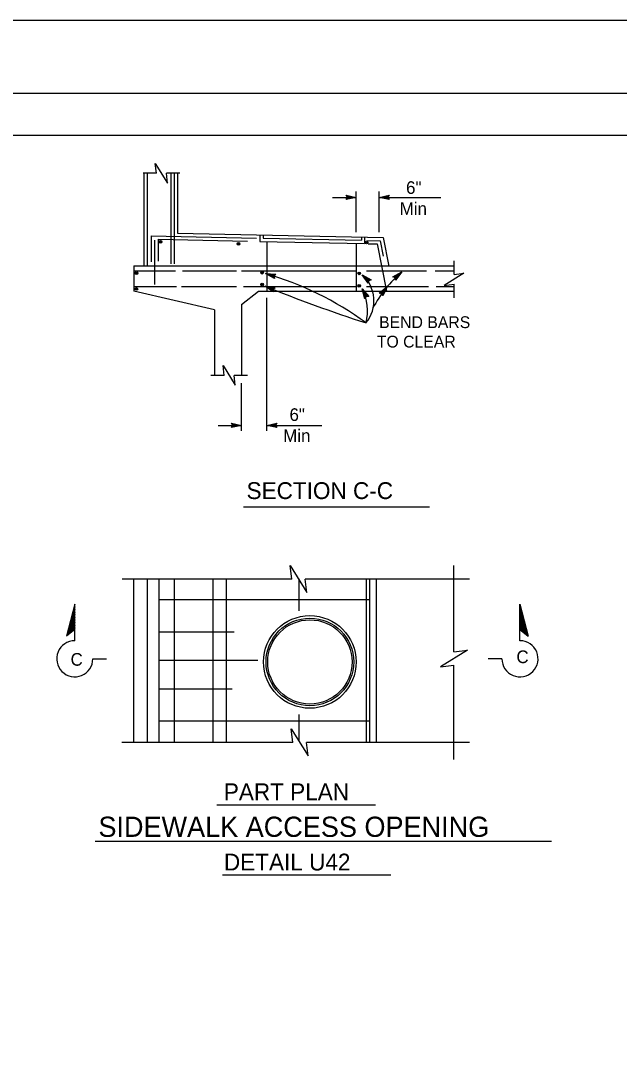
# Model space of a CAD drawing. Extents: x -894 to 866, y -472 to 714.
# Drawn here: x -394 to -39, y 102 to 714 of the extents above; entities that cross this region are included whole.
import ezdxf

# ---------------------------------------------------------------- set-up
doc = ezdxf.new("R2010")
doc.units = 0
for name, color, linetype in [('22 Misc Cnst Det', 7, 'Continuous'), ('56 Stage 3 Anno', 7, 'Continuous'), ('57 Undefined', 7, 'Continuous'), ('60 Nongeo Data', 7, 'Continuous'), ('border_PLOTTING-ELEMENTS', 7, 'Continuous'), ('border_rw_22x34_Cut_Lines', 7, 'Continuous'), ('border_SHEET', 7, 'Continuous')]:
    doc.layers.add(name, color=color, linetype=linetype)

msp = doc.modelspace()

# ---------------------------------------------------------------- linework, layer by layer
at = {"layer": '22 Misc Cnst Det'}
for p, q in [((-362.02, 367.25), (-366.85, 348.3)), ((-362.02, 345.54), (-362.02, 367.25)), ((-97.85, 367.25), (-93.02, 348.3)), ((-97.85, 345.54), (-97.85, 367.25)), ((-362.02, 365.69), (-366.35, 348.71)), ((-362.02, 364.13), (-365.85, 349.11)), ((-362.02, 362.58), (-365.35, 349.52)), ((-362.02, 361.02), (-364.85, 349.92)), ((-97.85, 365.69), (-93.52, 348.71)), ((-97.85, 364.14), (-94.02, 349.11)), ((-97.85, 362.58), (-94.52, 349.52)), ((-97.85, 361.02), (-95.02, 349.92)), ((-362.02, 359.46), (-364.35, 350.33)), ((-362.02, 357.9), (-363.85, 350.74)), ((-362.02, 356.34), (-363.34, 351.14)), ((-97.85, 359.46), (-95.52, 350.33)), ((-97.85, 357.9), (-96.02, 350.74)), ((-97.85, 356.34), (-96.53, 351.14)), ((-362.02, 352.22), (-366.85, 348.3)), ((-362.02, 354.78), (-362.84, 351.55)), ((-362.02, 353.23), (-362.34, 351.95)), ((-97.85, 354.78), (-97.03, 351.55)), ((-97.85, 353.23), (-97.53, 351.95)), ((-97.85, 352.22), (-93.02, 348.3)), ((-351.3, 334.83), (-343.15, 334.83)), ((-108.57, 334.83), (-116.72, 334.83))]:
    msp.add_line(p, q, dxfattribs=at)
for centre, start, end in [((-362.02, 334.83), 90.00004, 0.00053), ((-97.85, 334.83), 179.99947, 89.99996)]:
    msp.add_arc(centre, 10.72, start, end, dxfattribs=at)
at = {"layer": '56 Stage 3 Anno'}
for p, q in [((-195.01, 587.99), (-195.01, 612.16)), ((-181.37, 587.99), (-181.37, 612.16)), ((-209.11, 608.65), (-195.01, 608.65)), ((-200.21, 608.65), (-201.01, 609.99)), ((-201.01, 609.99), (-201.01, 609.99)), ((-201.01, 609.99), (-195.01, 608.65)), ((-195.01, 608.65), (-201.01, 607.32)), ((-201.01, 607.32), (-200.21, 608.65)), ((-201.01, 607.32), (-201.01, 607.32)), ((-200.8, 609.64), (-196.39, 608.65)), ((-196.41, 608.65), (-200.78, 607.68)), ((-197.78, 608.65), (-200.6, 608.03)), ((-200.56, 609.28), (-197.78, 608.65)), ((-200.39, 608.93), (-199.16, 608.66)), ((-199.16, 608.66), (-200.37, 608.39)), ((-195.01, 608.65), (-195.01, 608.65)), ((-181.37, 608.65), (-175.37, 609.98)), ((-181.37, 608.65), (-144.74, 608.65)), ((-175.37, 607.31), (-181.37, 608.65)), ((-181.37, 608.65), (-181.37, 608.65)), ((-175.58, 607.67), (-179.99, 608.65)), ((-179.98, 608.66), (-175.6, 609.62)), ((-178.61, 608.65), (-175.78, 609.28)), ((-175.82, 608.03), (-178.61, 608.65)), ((-177.22, 608.65), (-176.01, 608.92)), ((-175.99, 608.37), (-177.22, 608.65)), ((-175.37, 609.98), (-176.17, 608.65)), ((-176.17, 608.65), (-175.37, 607.31)), ((-175.37, 609.98), (-175.37, 609.98)), ((-175.37, 607.31), (-175.37, 607.31)), ((-243.44, 560.48), (-248.84, 563.42)), ((-248.84, 563.42), (-248.84, 563.42)), ((-248.84, 563.42), (-242.7, 563.04)), ((-243.55, 560.88), (-247.51, 563.04)), ((-247.5, 563.04), (-243.03, 562.76)), ((-242.71, 563.04), (-243.84, 561.99)), ((-242.71, 563.04), (-242.71, 563.04)), ((-173.34, 561.59), (-167.89, 564.43)), ((-172.95, 561.45), (-168.95, 563.55)), ((-168.95, 563.53), (-171.67, 559.97)), ((-167.89, 564.43), (-171.62, 559.55)), ((-167.89, 564.43), (-167.89, 564.43)), ((-243.68, 561.29), (-246.18, 562.66)), ((-246.18, 562.66), (-243.3, 562.48)), ((-243.75, 561.67), (-244.86, 562.28)), ((-244.86, 562.28), (-243.62, 562.2)), ((-243.84, 561.99), (-243.44, 560.48)), ((-243.44, 560.48), (-243.44, 560.48)), ((-187.88, 557.71), (-191.55, 562.64)), ((-191.55, 562.64), (-191.55, 562.64)), ((-191.55, 562.64), (-186.13, 559.73)), ((-187.81, 558.12), (-190.5, 561.74)), ((-190.49, 561.74), (-186.55, 559.61)), ((-187.75, 558.55), (-189.46, 560.84)), ((-189.46, 560.84), (-186.91, 559.47)), ((-187.66, 558.92), (-188.41, 559.93)), ((-188.41, 559.93), (-187.32, 559.35)), ((-187.61, 559.25), (-187.88, 557.71)), ((-187.88, 557.71), (-187.88, 557.71)), ((-186.13, 559.73), (-187.61, 559.25)), ((-186.13, 559.73), (-186.13, 559.73)), ((-171.86, 561.08), (-173.34, 561.59)), ((-173.34, 561.59), (-173.34, 561.59)), ((-172.53, 561.33), (-170, 562.65)), ((-172.18, 561.18), (-171.06, 561.76)), ((-171.62, 559.55), (-171.86, 561.08)), ((-171.06, 561.76), (-171.81, 560.78)), ((-170, 562.65), (-171.76, 560.35)), ((-171.62, 559.55), (-171.62, 559.55)), ((-244.17, 552.52), (-249.23, 556.02)), ((-249.23, 556.02), (-249.23, 556.02)), ((-249.23, 556.02), (-243.17, 554.99)), ((-244.24, 552.93), (-247.95, 555.5)), ((-247.94, 555.5), (-243.52, 554.75)), ((-244.32, 553.35), (-246.67, 554.97)), ((-246.67, 554.97), (-243.82, 554.49)), ((-244.35, 553.74), (-245.39, 554.45)), ((-245.39, 554.45), (-244.17, 554.25)), ((-243.17, 554.99), (-244.41, 554.06)), ((-244.41, 554.06), (-244.17, 552.52)), ((-244.17, 552.52), (-244.17, 552.52)), ((-243.17, 554.99), (-243.17, 554.99)), ((-189.9, 548.53), (-191.55, 554.46)), ((-191.55, 554.46), (-191.55, 554.46)), ((-191.55, 554.46), (-187.55, 549.79)), ((-189.69, 548.89), (-190.9, 553.24)), ((-190.89, 553.23), (-187.98, 549.83)), ((-189.48, 549.27), (-190.25, 552.02)), ((-190.25, 552.02), (-188.36, 549.82)), ((-189.26, 549.58), (-189.6, 550.8)), ((-189.6, 550.8), (-188.79, 549.86)), ((-181.39, 551.84), (-176.59, 555.68)), ((-179.85, 551.62), (-181.39, 551.84)), ((-181.39, 551.84), (-181.39, 551.84)), ((-180.98, 551.79), (-177.45, 554.6)), ((-180.55, 551.74), (-178.32, 553.52)), ((-180.17, 551.66), (-179.19, 552.45)), ((-179.31, 550.17), (-179.85, 551.62)), ((-179.19, 552.45), (-179.74, 551.34)), ((-178.32, 553.52), (-179.6, 550.93)), ((-177.46, 554.59), (-179.44, 550.58)), ((-176.59, 555.68), (-179.31, 550.17)), ((-176.59, 555.68), (-176.59, 555.68)), ((-248.03, 470.09), (-248.03, 549.1)), ((-189.1, 549.87), (-189.9, 548.53)), ((-189.9, 548.53), (-189.9, 548.53)), ((-187.55, 549.79), (-189.1, 549.87)), ((-187.55, 549.79), (-187.55, 549.79)), ((-179.31, 550.17), (-179.31, 550.17)), ((-263.03, 470.09), (-263.03, 498.44)), ((-276.86, 473.33), (-263.03, 473.33)), ((-263.03, 473.33), (-269.04, 472)), ((-268.23, 473.33), (-269.03, 474.67)), ((-269.03, 474.67), (-269.03, 474.67)), ((-269.03, 474.67), (-263.03, 473.33)), ((-269.03, 472), (-268.23, 473.33)), ((-269.03, 472), (-269.03, 472)), ((-268.82, 474.31), (-264.41, 473.33)), ((-264.43, 473.32), (-268.8, 472.36)), ((-265.8, 473.33), (-268.62, 472.7)), ((-268.58, 473.95), (-265.8, 473.33)), ((-268.41, 473.6), (-267.18, 473.33)), ((-267.18, 473.33), (-268.39, 473.06)), ((-263.03, 473.33), (-263.03, 473.33)), ((-248.03, 473.33), (-242.03, 474.66)), ((-248.03, 473.33), (-215.37, 473.33)), ((-242.03, 471.99), (-248.03, 473.33)), ((-248.03, 473.33), (-248.03, 473.33)), ((-242.25, 472.34), (-246.65, 473.33)), ((-246.64, 473.33), (-242.27, 474.3)), ((-245.27, 473.32), (-242.45, 473.95)), ((-242.49, 472.7), (-245.27, 473.32)), ((-243.89, 473.32), (-242.68, 473.59)), ((-242.66, 473.05), (-243.89, 473.32)), ((-242.03, 474.66), (-242.83, 473.33)), ((-242.83, 473.33), (-242.03, 471.99)), ((-242.03, 474.66), (-242.03, 474.66)), ((-242.03, 471.99), (-242.03, 471.99)), ((-261.8, 424.91), (-151.61, 424.91)), ((-277.67, 248.23), (-183.5, 248.23)), ((-349.87, 226.5), (-79.18, 226.5)), ((-274.31, 206.55), (-174.38, 206.55))]:
    msp.add_line(p, q, dxfattribs=at)
for centre, radius, start, end in [((-301.24, 381.14), 189.67, 53.79411, 73.96113), ((-122.01, 510.12), 71.1, 130.18335, 152.52075), ((-204.86, 547.22), 20.37, 320.19642, 49.19774), ((76.05, 1356.77), 864.3, 247.89249, 252.1275), ((-216.12, 541.35), 27.85, 345.08564, 28.07378)]:
    msp.add_arc(centre, radius, start, end, dxfattribs=at)
at = {"layer": '60 Nongeo Data'}
for p, q in [((-313.48, 623), (-321.5, 623)), ((-321.03, 622.99), (-321.03, 567.99)), ((-319.03, 622.99), (-319.03, 567.99)), ((-299.63, 623), (-307.65, 623)), ((-305.04, 622.99), (-305.04, 569.25)), ((-303.03, 622.99), (-303.03, 569.25)), ((-301.03, 622.99), (-301.03, 587.45)), ((-301.03, 587.45), (-179.11, 584.91)), ((-316.61, 585.77), (-316.61, 570.32)), ((-316.61, 585.77), (-254.15, 584.47)), ((-314.62, 583.26), (-314.62, 556.93)), ((-312.45, 583.77), (-312.45, 570.8)), ((-312.45, 583.77), (-259.43, 582.66)), ((-252.19, 586.33), (-252.19, 582.51)), ((-252.19, 582.51), (-190.02, 581.22)), ((-250.26, 586.49), (-250.26, 584.39)), ((-250.26, 584.39), (-191.79, 583.17)), ((-248.03, 582.3), (-248.03, 552.99)), ((-195.01, 581.34), (-195.01, 552.99)), ((-191.79, 584.72), (-191.79, 583.17)), ((-190.02, 585.2), (-190.02, 581.22)), ((-188.74, 583.11), (-180.83, 582.94)), ((-187.98, 581.17), (-182.63, 581.06)), ((-180.83, 582.94), (-178.97, 573.67)), ((-179.11, 584.91), (-175.72, 567.92)), ((-182.63, 581.06), (-177.03, 553.09)), ((-136.94, 562.9), (-136.94, 570.92)), ((-327.03, 567.99), (-327.03, 552.99)), ((-327.03, 567.99), (-137.04, 567.99)), ((-326.46, 565.07), (-302.19, 565.07)), ((-298.16, 565.07), (-265.99, 565.07)), ((-263.11, 565.07), (-247.6, 565.07)), ((-247.6, 565.07), (-195.01, 565.07)), ((-188.99, 565.07), (-153.37, 565.07)), ((-148.2, 565.07), (-137.14, 565.07)), ((-136.94, 549.05), (-136.94, 557.07)), ((-279.03, 541.99), (-327.03, 552.99)), ((-326.46, 555.69), (-301.61, 555.69)), ((-298.74, 555.69), (-265.99, 555.69)), ((-263.03, 544.99), (-253.03, 552.99)), ((-261.96, 555.69), (-248.75, 555.69)), ((-253.03, 552.99), (-137.04, 552.99)), ((-248.17, 555.69), (-195.01, 555.69)), ((-188.99, 555.69), (-152.22, 555.69)), ((-147.62, 555.69), (-136.91, 555.69)), ((-263.03, 544.99), (-263.03, 502.99)), ((-279.03, 541.99), (-279.03, 502.99)), ((-273.31, 503.01), (-281.33, 503.01)), ((-259.46, 503.01), (-267.48, 503.01)), ((-137.04, 338.94), (-137.04, 390.22)), ((-233.29, 382.1), (-333.79, 382.1)), ((-327.03, 285.18), (-327.03, 382.1)), ((-319.08, 382.21), (-319.08, 285.21)), ((-312.08, 382.21), (-312.08, 285.21)), ((-303.08, 382.21), (-303.08, 285.21)), ((-280.08, 382.21), (-280.08, 285.21)), ((-272.08, 382.21), (-272.08, 285.21)), ((-229.08, 382.21), (-229.08, 363.24)), ((-127.71, 382.1), (-225.29, 382.1)), ((-189.08, 382.21), (-189.08, 285.21)), ((-187.08, 382.21), (-187.08, 285.21)), ((-183.08, 382.21), (-183.08, 285.21)), ((-187.08, 369.71), (-312.08, 369.71)), ((-267.4, 350.71), (-312.08, 350.71)), ((-253.3, 333.71), (-312.08, 333.71)), ((-137.04, 274.97), (-137.04, 330.94)), ((-268.65, 316.71), (-312.08, 316.71)), ((-229.08, 301.82), (-229.08, 286.05)), ((-187.08, 297.71), (-312.08, 297.71)), ((-232.53, 285.18), (-334.14, 285.18)), ((-127.71, 285.18), (-224.53, 285.18))]:
    msp.add_line(p, q, dxfattribs=at)
for points in [[(-313.48, 623), (-314.21, 628.83), (-306.92, 617.16), (-307.65, 623)], [(-136.94, 562.9), (-131.11, 563.63), (-142.78, 556.34), (-136.94, 557.07)], [(-273.31, 503.01), (-274.04, 508.84), (-266.75, 497.17), (-267.48, 503.01)], [(-233.29, 382.1), (-234.29, 390.1), (-224.29, 374.1), (-225.29, 382.1)], [(-137.04, 338.94), (-129.04, 339.94), (-145.04, 329.94), (-137.04, 330.94)], [(-232.53, 285.18), (-233.53, 293.18), (-223.53, 277.18), (-224.53, 285.18)]]:
    msp.add_lwpolyline(points, dxfattribs=at)
for centre, radius in [((-311.1, 582.28), 0.781), ((-311.1, 582.28), 0.687), ((-311.1, 582.28), 0.594), ((-311.1, 582.28), 0.5), ((-311.1, 582.28), 0.406), ((-311.1, 582.28), 0.312), ((-311.1, 582.28), 0.219), ((-311.1, 582.28), 0.0937), ((-264.92, 581.11), 0.781), ((-264.92, 581.11), 0.687), ((-264.92, 581.11), 0.594), ((-264.92, 581.11), 0.5), ((-264.92, 581.11), 0.406), ((-264.92, 581.11), 0.312), ((-264.92, 581.11), 0.219), ((-264.92, 581.11), 0.0937), ((-188.92, 581.89), 0.781), ((-188.92, 581.89), 0.687), ((-188.92, 581.89), 0.594), ((-188.92, 581.89), 0.5), ((-188.92, 581.89), 0.406), ((-188.92, 581.89), 0.312), ((-188.92, 581.89), 0.219), ((-188.92, 581.89), 0.0937), ((-325.3, 563.71), 0.781), ((-325.3, 563.71), 0.687), ((-325.3, 563.71), 0.594), ((-325.3, 563.71), 0.5), ((-325.3, 563.71), 0.406), ((-325.3, 563.71), 0.312), ((-325.3, 563.71), 0.219), ((-325.3, 563.71), 0.0937), ((-250.89, 563.95), 0.781), ((-250.89, 563.95), 0.687), ((-250.89, 563.95), 0.594), ((-250.89, 563.95), 0.5), ((-250.89, 563.95), 0.406), ((-250.89, 563.95), 0.312), ((-250.89, 563.95), 0.219), ((-250.89, 563.95), 0.0937), ((-193.2, 563.56), 0.781), ((-193.2, 563.56), 0.687), ((-193.2, 563.56), 0.594), ((-193.2, 563.56), 0.5), ((-193.2, 563.56), 0.406), ((-193.2, 563.56), 0.312), ((-193.2, 563.56), 0.219), ((-193.2, 563.56), 0.0937), ((-250.89, 556.94), 0.781), ((-250.89, 556.94), 0.687), ((-250.89, 556.94), 0.594), ((-250.89, 556.94), 0.5), ((-250.89, 556.94), 0.406), ((-250.89, 556.94), 0.312), ((-250.89, 556.94), 0.219), ((-250.89, 556.94), 0.0937), ((-193.2, 556.16), 0.781), ((-193.2, 556.16), 0.687), ((-193.2, 556.16), 0.594), ((-325.43, 554.32), 0.781), ((-325.43, 554.32), 0.687), ((-325.43, 554.32), 0.594), ((-325.43, 554.32), 0.5), ((-325.43, 554.32), 0.406), ((-325.43, 554.32), 0.312), ((-325.43, 554.32), 0.219), ((-325.43, 554.32), 0.0937), ((-193.2, 556.16), 0.5), ((-193.2, 556.16), 0.406), ((-193.2, 556.16), 0.312), ((-193.2, 556.16), 0.219), ((-193.2, 556.16), 0.0937), ((-222.51, 332.95), 27.5), ((-222.51, 332.95), 26), ((-222.51, 332.95), 25)]:
    msp.add_circle(centre, radius, dxfattribs=at)
at = {"layer": 'border_PLOTTING-ELEMENTS'}
for points in [[(-894.04, -472.44), (865.96, -472.44), (865.96, 713.56), (-894.04, 713.56)], [(-864.04, 670.56), (835.96, 670.56), (835.96, -429.44), (-864.04, -429.44)]]:
    msp.add_lwpolyline(points, close=True, dxfattribs=at)
at = {"layer": 'border_rw_22x34_Cut_Lines'}
msp.add_lwpolyline([(-864.04, 670.56), (835.96, 670.56), (835.96, -429.44), (-864.04, -429.44)], close=True, dxfattribs=at)
at = {"layer": 'border_SHEET'}
msp.add_line((-814.04, 645.56), (810.96, 645.56), dxfattribs=at)

# ---------------------------------------------------------------- texts
at = {"layer": '56 Stage 3 Anno'}
for s, height, p in [('SECTION C-C', 10, (-260.08, 429.61)), ('C', 7.5, (-364.48, 330.7)), ('C', 7.5, (-99.96, 332.24)), ('PART PLAN', 10, (-273.56, 250.88)), ('SIDEWALK ACCESS OPENING', 12, (-347.96, 229.12)), ('DETAIL U42', 10, (-273.5, 209.17))]:
    msp.add_text(s, height=height, dxfattribs=at).set_placement(p)
at = {"layer": '57 Undefined'}
for s, height, p in [('6"', 7.5, (-165.44, 610.71)), ('Min', 7.5, (-169.21, 598.21)), ('BEND BARS', 7, (-181.44, 531.08)), ('TO CLEAR', 7, (-182.78, 519.54)), ('6"', 7.5, (-234.58, 475.98)), ('Min', 7.5, (-238.34, 463.48))]:
    msp.add_text(s, height=height, dxfattribs=at).set_placement(p)

doc.saveas('drawing.dxf')
